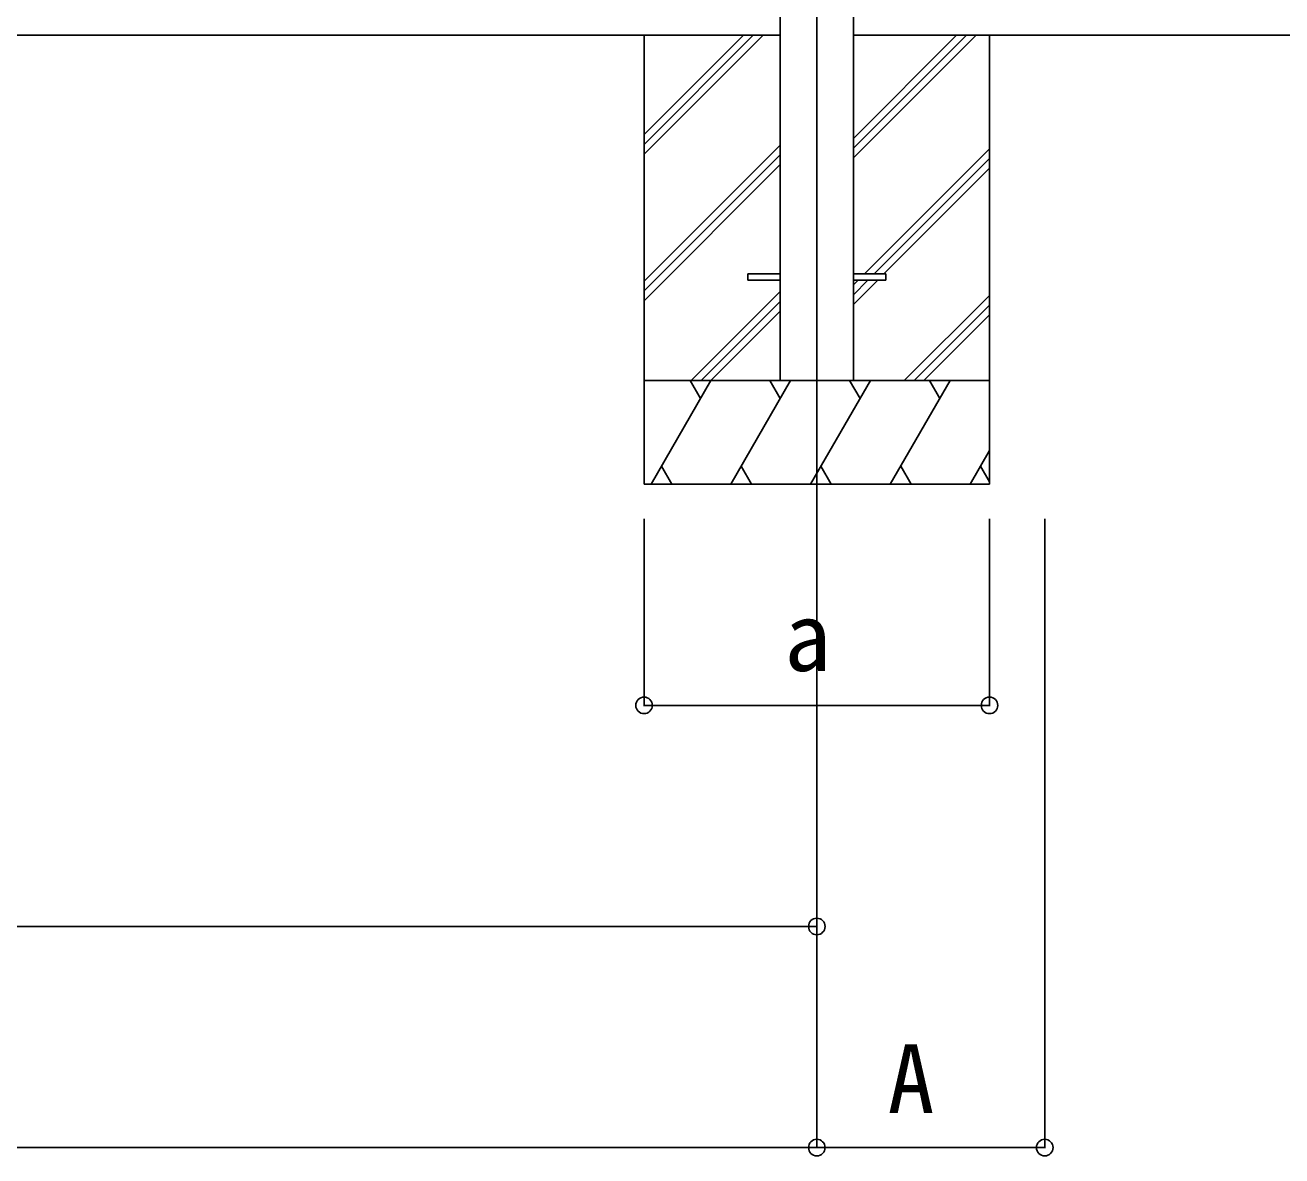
# Model space of a CAD drawing. Units: millimetres, scale not verified. Extents: x -7313 to 6687, y -10401 to 10355.
# Drawn here: x -382 to 1437, y 422 to 2058 of the extents above; entities that cross this region are included whole.
import ezdxf
from ezdxf.enums import TextEntityAlignment as Align

# ---------------------------------------------------------------- set-up
doc = ezdxf.new("R2010")
doc.units = ezdxf.units.MM
doc.header["$LTSCALE"] = 50
for name, color, linetype in [('0-4_YKK_12', 2, 'Continuous'), ('0-5_YKK_13', 4, 'Continuous'), ('0-6_YKK_A1', 4, 'Continuous'), ('0-7_YKK_D', 6, 'Continuous')]:
    doc.layers.add(name, color=color, linetype=linetype)
doc.styles.add('ＭＳ ゴシック', font='')
doc.styles.get('ＭＳ ゴシック').set_extended_font_data('MS Gothic')

msp = doc.modelspace()

# ---------------------------------------------------------------- linework, layer by layer
at = {"layer": '0-4_YKK_12'}
msp.add_line((763.54, 4908.14), (763.54, 1343.51), dxfattribs=at)
at = {"layer": '0-5_YKK_13'}
for p, q in [((663.54, 1698.01), (663.54, 1689.01)), ((663.54, 1698.01), (710.54, 1698.01)), ((816.54, 1698.01), (863.54, 1698.01)), ((863.54, 1698.01), (863.54, 1689.01)), ((663.54, 1689.01), (710.54, 1689.01)), ((816.54, 1689.01), (863.54, 1689.01))]:
    msp.add_line(p, q, dxfattribs=at)
at = {"layer": '0-6_YKK_A1'}
for p, q in [((710.54, 4613.15), (710.54, 1543.51)), ((816.54, 4613.15), (816.54, 1543.51)), ((710.54, 2043.51), (-2143.46, 2043.51)), ((513.54, 2043.51), (513.54, 1393.51)), ((513.54, 1899.53), (657.52, 2043.51)), ((513.54, 1885.39), (671.66, 2043.51)), ((513.54, 1871.25), (685.8, 2043.51)), ((1454.71, 2043.51), (816.54, 2043.51)), ((816.54, 1865.88), (994.17, 2043.51)), ((816.54, 1880.02), (980.03, 2043.51)), ((816.54, 1894.16), (965.88, 2043.51)), ((1013.54, 2043.51), (1013.54, 1393.51)), ((513.54, 1687.4), (710.54, 1884.4)), ((832.51, 1698.01), (1013.54, 1879.03)), ((513.54, 1673.26), (710.54, 1870.26)), ((513.54, 1659.11), (710.54, 1856.11)), ((846.65, 1698.01), (1013.54, 1864.89)), ((860.8, 1698.01), (1013.54, 1850.75)), ((816.54, 1653.75), (851.8, 1689.01)), ((816.54, 1682.03), (823.51, 1689.01)), ((816.54, 1667.89), (837.65, 1689.01)), ((581.78, 1543.51), (710.54, 1672.27)), ((595.92, 1543.51), (710.54, 1658.12)), ((890.14, 1543.51), (1013.54, 1666.9)), ((610.06, 1543.51), (710.54, 1643.98)), ((904.29, 1543.51), (1013.54, 1652.76)), ((918.43, 1543.51), (1013.54, 1638.61)), ((1013.54, 1543.51), (513.54, 1543.51)), ((523.55, 1393.51), (610.16, 1543.51)), ((595.15, 1517.53), (580.15, 1543.51)), ((639.02, 1393.51), (725.63, 1543.51)), ((710.62, 1517.53), (695.62, 1543.51)), ((754.49, 1393.51), (841.1, 1543.51)), ((826.09, 1517.53), (811.09, 1543.51)), ((869.96, 1393.51), (956.57, 1543.51)), ((941.56, 1517.53), (926.56, 1543.51)), ((985.43, 1393.51), (1013.54, 1442.19)), ((538.55, 1419.49), (553.55, 1393.51)), ((654.02, 1419.49), (669.02, 1393.51)), ((769.49, 1419.49), (784.49, 1393.51)), ((884.96, 1419.49), (899.96, 1393.51)), ((1000.43, 1419.49), (1013.54, 1396.79)), ((513.54, 1393.51), (1013.54, 1393.51))]:
    msp.add_line(p, q, dxfattribs=at)
at = {"layer": '0-7_YKK_D'}
for p, q in [((513.54, 1343.51), (513.54, 1072.51)), ((763.54, 1343.51), (763.54, 752.51)), ((763.54, 1343.51), (763.54, 432.51)), ((763.54, 1343.51), (763.54, 432.51)), ((1013.54, 1343.51), (1013.54, 1072.51)), ((1093.54, 1343.51), (1093.54, 432.51)), ((513.54, 1073.51), (1013.54, 1073.51)), ((-2196.46, 753.51), (763.54, 753.51)), ((-5010.46, 433.51), (763.54, 433.51)), ((763.54, 433.51), (1093.54, 433.51))]:
    msp.add_line(p, q, dxfattribs=at)
for centre in [(513.54, 1073.51), (1013.54, 1073.51), (763.54, 753.51), (763.54, 433.51), (763.54, 433.51), (1093.54, 433.51)]:
    msp.add_circle(centre, 12, dxfattribs=at)

# ---------------------------------------------------------------- texts
at = {"layer": '0-7_YKK_D', "style": 'ＭＳ ゴシック'}
for s, p in [('a', (716.4, 1093.51)), ('A', (865.95, 453.51))]:
    msp.add_text(s, height=99.71, dxfattribs=at).set_placement(p, align=Align.BOTTOM_LEFT)

doc.saveas('drawing.dxf')
